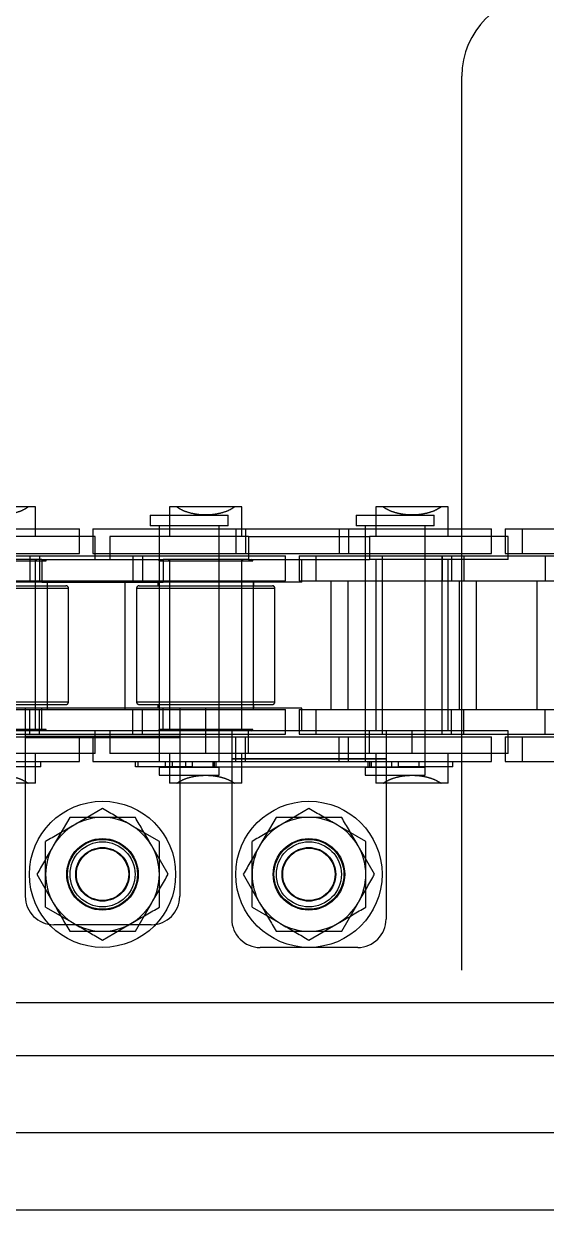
# Model space of a CAD drawing. Header units: metres. Extents: x 0 to 21025, y 0 to 14850.
# Drawn here: x 5599 to 5631.2, y 9046.6 to 9119.6 of the extents above; entities that cross this region are included whole.
import ezdxf

# ---------------------------------------------------------------- set-up
doc = ezdxf.new("R2010")
doc.units = ezdxf.units.M
doc.header["$LTSCALE"] = 25
doc.linetypes.add('HIDDEN2', pattern=[4.7625, 3.175, -1.5875])
doc.layers.add('SL4', color=4, linetype='Continuous')
doc.layers.add('ST1', color=7, linetype='HIDDEN2')

msp = doc.modelspace()

# ---------------------------------------------------------------- linework, layer by layer
at = {"layer": 'SL4'}
for p, q in [((4878.736, 9056.144), (5668.499, 9056.144)), ((5828.739, 9046.619), (4878.736, 9046.619))]:
    msp.add_line(p, q, dxfattribs=at)
at = {"layer": 'ST1'}
for p, q in [((5625.974, 9061.384), (5625.974, 9116.384)), ((5599.294, 9089.884), (5595.734, 9089.884)), ((5599.739, 9089.884), (5599.294, 9089.884)), ((5599.739, 9088.059), (5599.739, 9089.884)), ((5608.434, 9089.884), (5607.989, 9089.884)), ((5607.989, 9089.884), (5607.989, 9088.059)), ((5611.994, 9089.884), (5608.434, 9089.884)), ((5612.439, 9089.884), (5611.994, 9089.884)), ((5612.439, 9088.059), (5612.439, 9089.884)), ((5621.134, 9089.884), (5620.689, 9089.884)), ((5620.689, 9089.884), (5620.689, 9088.059)), ((5624.694, 9089.884), (5621.134, 9089.884)), ((5625.139, 9089.884), (5624.694, 9089.884)), ((5625.139, 9088.059), (5625.139, 9089.884)), ((5606.8, 9089.384), (5611.597, 9089.384)), ((5606.8, 9089.384), (5606.8, 9088.725)), ((5611.597, 9088.725), (5611.597, 9089.384)), ((5619.478, 9089.384), (5624.275, 9089.384)), ((5619.478, 9089.384), (5619.478, 9088.725)), ((5624.275, 9088.725), (5624.275, 9089.384)), ((5593.642, 9088.541), (5602.44, 9088.541)), ((5602.44, 9087.021), (5602.44, 9088.541)), ((5603.278, 9088.541), (5612.66, 9088.541)), ((5603.278, 9088.541), (5603.278, 9087.021)), ((5606.804, 9088.725), (5606.8, 9088.725)), ((5611.597, 9088.725), (5606.804, 9088.725)), ((5607.353, 9088.725), (5607.353, 9074.227)), ((5607.353, 9088.541), (5607.353, 9087.021)), ((5611.043, 9074.227), (5611.043, 9088.725)), ((5611.043, 9087.021), (5611.043, 9088.541)), ((5612.076, 9088.541), (5612.076, 9087.021)), ((5612.66, 9088.541), (5612.66, 9087.021)), ((5612.66, 9088.541), (5618.999, 9088.541)), ((5618.415, 9088.541), (5618.415, 9087.021)), ((5618.999, 9088.541), (5618.999, 9087.021)), ((5618.999, 9088.541), (5627.796, 9088.541)), ((5619.482, 9088.725), (5619.478, 9088.725)), ((5624.275, 9088.725), (5619.482, 9088.725)), ((5620.031, 9088.725), (5620.031, 9074.227)), ((5620.031, 9088.541), (5620.031, 9087.021)), ((5623.721, 9074.227), (5623.721, 9088.725)), ((5623.721, 9087.021), (5623.721, 9088.541)), ((5627.796, 9087.021), (5627.796, 9088.541)), ((5628.635, 9088.541), (5629.694, 9088.541)), ((5628.635, 9088.541), (5628.635, 9087.021)), ((5629.694, 9088.541), (5638.789, 9088.541)), ((5629.694, 9088.541), (5629.694, 9087.021)), ((5603.419, 9088.059), (5594.892, 9088.059)), ((5603.419, 9086.659), (5603.419, 9088.059)), ((5612.836, 9088.059), (5604.309, 9088.059)), ((5604.309, 9088.059), (5604.309, 9086.659)), ((5612.836, 9088.059), (5612.836, 9086.659)), ((5612.836, 9088.059), (5612.836, 9086.659)), ((5612.836, 9088.059), (5620.292, 9088.059)), ((5620.292, 9088.059), (5620.292, 9086.659)), ((5628.819, 9088.059), (5620.292, 9088.059)), ((5620.292, 9088.059), (5620.292, 9086.659)), ((5628.819, 9086.659), (5628.819, 9088.059)), ((5590.6, 9086.869), (5599.982, 9086.869)), ((5593.642, 9087.021), (5602.44, 9087.021)), ((5600.136, 9086.659), (5594.892, 9086.659)), ((5599.397, 9086.869), (5599.397, 9085.349)), ((5599.739, 9076.109), (5599.739, 9086.659)), ((5599.739, 9086.57), (5599.828, 9086.659)), ((5599.982, 9086.869), (5599.982, 9085.349)), ((5599.982, 9086.869), (5606.321, 9086.869)), ((5600.136, 9086.659), (5600.136, 9085.259)), ((5600.136, 9086.659), (5600.136, 9085.259)), ((5600.136, 9086.659), (5607.592, 9086.659)), ((5600.406, 9086.57), (5600.317, 9086.659)), ((5600.406, 9086.57), (5600.406, 9086.659)), ((5603.278, 9087.021), (5612.66, 9087.021)), ((5605.736, 9086.869), (5605.736, 9085.349)), ((5606.321, 9086.869), (5606.321, 9085.349)), ((5606.321, 9086.869), (5615.118, 9086.869)), ((5607.41, 9086.659), (5607.321, 9086.57)), ((5607.321, 9086.659), (5607.321, 9086.57)), ((5607.353, 9086.869), (5607.353, 9085.349)), ((5612.836, 9086.659), (5607.592, 9086.659)), ((5607.592, 9086.659), (5607.592, 9085.259)), ((5612.836, 9086.659), (5607.592, 9086.659)), ((5607.592, 9086.659), (5607.592, 9085.259)), ((5607.9, 9086.659), (5607.989, 9086.57)), ((5607.989, 9086.659), (5607.989, 9076.109)), ((5611.043, 9085.349), (5611.043, 9086.869)), ((5612.439, 9076.109), (5612.439, 9086.659)), ((5612.439, 9086.57), (5612.528, 9086.659)), ((5612.66, 9087.021), (5618.999, 9087.021)), ((5612.836, 9086.659), (5620.292, 9086.659)), ((5613.106, 9086.57), (5613.017, 9086.659)), ((5613.106, 9086.57), (5613.106, 9086.659)), ((5615.118, 9085.349), (5615.118, 9086.869)), ((5615.956, 9086.869), (5616.994, 9086.869)), ((5615.956, 9086.869), (5615.956, 9085.349)), ((5616.119, 9085.259), (5616.119, 9086.659)), ((5616.994, 9086.869), (5626.089, 9086.869)), ((5616.994, 9086.869), (5616.994, 9085.349)), ((5618.999, 9087.021), (5627.796, 9087.021)), ((5620.031, 9086.869), (5620.031, 9085.349)), ((5628.819, 9086.659), (5620.292, 9086.659)), ((5620.689, 9086.659), (5620.689, 9076.109)), ((5621.069, 9086.869), (5621.069, 9085.349)), ((5623.721, 9085.349), (5623.721, 9086.869)), ((5624.754, 9086.869), (5624.754, 9085.349)), ((5624.759, 9085.349), (5624.759, 9086.869)), ((5625.139, 9076.109), (5625.139, 9086.659)), ((5625.338, 9086.869), (5625.338, 9085.349)), ((5626.089, 9086.869), (5626.089, 9085.349)), ((5626.089, 9086.869), (5632.439, 9086.869)), ((5628.635, 9087.021), (5629.694, 9087.021)), ((5629.694, 9087.021), (5638.789, 9087.021)), ((5631.093, 9086.869), (5631.093, 9085.349)), ((5594.621, 9086.57), (5600.406, 9086.57)), ((5599.739, 9076.198), (5599.739, 9086.57)), ((5607.321, 9086.57), (5613.106, 9086.57)), ((5607.989, 9086.57), (5607.989, 9076.198)), ((5612.439, 9076.198), (5612.439, 9086.57)), ((5590.6, 9085.349), (5599.982, 9085.349)), ((5600.136, 9085.259), (5591.609, 9085.259)), ((5599.982, 9085.349), (5606.321, 9085.349)), ((5600.136, 9085.259), (5607.592, 9085.259)), ((5600.469, 9085.034), (5600.469, 9085.259)), ((5600.48, 9077.419), (5600.48, 9085.349)), ((5605.238, 9085.349), (5605.238, 9077.419)), ((5606.321, 9085.349), (5615.118, 9085.349)), ((5607.259, 9085.259), (5607.259, 9085.034)), ((5607.353, 9085.349), (5607.353, 9077.419)), ((5616.119, 9085.259), (5607.592, 9085.259)), ((5611.043, 9077.419), (5611.043, 9085.349)), ((5613.158, 9077.419), (5613.158, 9085.349)), ((5613.169, 9085.034), (5613.169, 9085.259)), ((5615.956, 9085.349), (5616.994, 9085.349)), ((5616.994, 9085.349), (5626.089, 9085.349)), ((5617.916, 9085.349), (5617.916, 9077.419)), ((5618.954, 9085.349), (5618.954, 9077.419)), ((5620.031, 9085.349), (5620.031, 9077.419)), ((5621.069, 9085.349), (5621.069, 9077.419)), ((5623.721, 9077.419), (5623.721, 9085.349)), ((5624.759, 9077.419), (5624.759, 9085.349)), ((5625.836, 9077.419), (5625.836, 9085.349)), ((5626.089, 9085.349), (5632.439, 9085.349)), ((5626.874, 9077.419), (5626.874, 9085.349)), ((5630.595, 9085.349), (5630.595, 9077.419)), ((5593.259, 9084.879), (5601.721, 9084.879)), ((5593.414, 9085.034), (5601.614, 9085.034)), ((5601.769, 9077.888), (5601.769, 9084.879)), ((5605.959, 9084.879), (5614.421, 9084.879)), ((5605.959, 9084.879), (5605.959, 9077.888)), ((5606.114, 9085.034), (5614.314, 9085.034)), ((5614.469, 9077.888), (5614.469, 9084.879)), ((5593.259, 9077.888), (5601.721, 9077.888)), ((5605.959, 9077.888), (5614.421, 9077.888)), ((5590.6, 9077.419), (5599.982, 9077.419)), ((5593.414, 9077.733), (5601.614, 9077.733)), ((5599.114, 9077.509), (5597.514, 9077.509)), ((5608.614, 9077.509), (5599.114, 9077.509)), ((5599.114, 9077.509), (5599.114, 9075.759)), ((5599.397, 9075.899), (5599.397, 9077.419)), ((5599.982, 9075.899), (5599.982, 9077.419)), ((5599.982, 9077.419), (5606.321, 9077.419)), ((5600.136, 9076.109), (5600.136, 9077.509)), ((5600.469, 9077.509), (5600.469, 9077.733)), ((5605.736, 9075.899), (5605.736, 9077.419)), ((5606.114, 9077.733), (5614.314, 9077.733)), ((5606.321, 9075.899), (5606.321, 9077.419)), ((5606.321, 9077.419), (5615.118, 9077.419)), ((5607.259, 9077.733), (5607.259, 9077.509)), ((5607.353, 9077.419), (5607.353, 9075.899)), ((5607.592, 9076.109), (5607.592, 9077.509)), ((5608.614, 9077.509), (5608.614, 9075.759)), ((5610.214, 9077.509), (5608.614, 9077.509)), ((5610.214, 9076.109), (5610.214, 9077.509)), ((5616.119, 9077.509), (5610.214, 9077.509)), ((5611.043, 9075.899), (5611.043, 9077.419)), ((5613.169, 9077.509), (5613.169, 9077.733)), ((5615.118, 9075.899), (5615.118, 9077.419)), ((5615.956, 9077.419), (5616.994, 9077.419)), ((5615.956, 9077.419), (5615.956, 9075.899)), ((5616.119, 9076.109), (5616.119, 9077.509)), ((5616.994, 9077.419), (5626.089, 9077.419)), ((5616.994, 9077.419), (5616.994, 9075.899)), ((5620.031, 9077.419), (5620.031, 9075.899)), ((5621.069, 9077.419), (5621.069, 9075.899)), ((5623.721, 9075.899), (5623.721, 9077.419)), ((5624.754, 9075.899), (5624.754, 9077.419)), ((5624.759, 9075.899), (5624.759, 9077.419)), ((5625.338, 9075.899), (5625.338, 9077.419)), ((5626.089, 9075.899), (5626.089, 9077.419)), ((5626.089, 9077.419), (5632.439, 9077.419)), ((5631.093, 9075.899), (5631.093, 9077.419)), ((5590.6, 9075.899), (5599.982, 9075.899)), ((5593.642, 9075.747), (5602.44, 9075.747)), ((5600.406, 9076.198), (5594.621, 9076.198)), ((5599.114, 9076.109), (5597.514, 9076.109)), ((5608.614, 9076.109), (5599.114, 9076.109)), ((5608.614, 9075.759), (5599.114, 9075.759)), ((5599.114, 9075.759), (5599.114, 9065.934)), ((5599.828, 9076.109), (5599.739, 9076.198)), ((5599.982, 9075.899), (5606.321, 9075.899)), ((5600.317, 9076.109), (5600.406, 9076.198)), ((5600.406, 9076.109), (5600.406, 9076.198)), ((5602.44, 9074.227), (5602.44, 9075.747)), ((5603.278, 9075.747), (5612.66, 9075.747)), ((5603.278, 9075.747), (5603.278, 9074.227)), ((5603.419, 9074.709), (5603.419, 9076.109)), ((5604.309, 9076.109), (5604.309, 9074.709)), ((5606.321, 9075.899), (5615.118, 9075.899)), ((5613.106, 9076.198), (5607.321, 9076.198)), ((5607.321, 9076.198), (5607.41, 9076.109)), ((5607.321, 9076.198), (5607.321, 9076.109)), ((5607.353, 9075.747), (5607.353, 9074.227)), ((5607.989, 9076.198), (5607.9, 9076.109)), ((5610.214, 9076.109), (5608.614, 9076.109)), ((5608.614, 9075.759), (5608.614, 9065.934)), ((5610.214, 9074.709), (5610.214, 9076.109)), ((5611.814, 9076.109), (5610.214, 9076.109)), ((5611.043, 9074.227), (5611.043, 9075.747)), ((5621.314, 9076.109), (5611.814, 9076.109)), ((5611.814, 9076.109), (5611.814, 9074.359)), ((5612.076, 9074.227), (5612.076, 9075.747)), ((5612.528, 9076.109), (5612.439, 9076.198)), ((5612.66, 9074.227), (5612.66, 9075.747)), ((5612.66, 9075.747), (5618.999, 9075.747)), ((5612.836, 9074.709), (5612.836, 9076.109)), ((5613.017, 9076.109), (5613.106, 9076.198)), ((5613.106, 9076.109), (5613.106, 9076.198)), ((5615.956, 9075.899), (5616.994, 9075.899)), ((5616.994, 9075.899), (5626.089, 9075.899)), ((5618.415, 9074.227), (5618.415, 9075.747)), ((5618.999, 9074.227), (5618.999, 9075.747)), ((5618.999, 9075.747), (5627.796, 9075.747)), ((5620.031, 9075.747), (5620.031, 9074.227)), ((5620.292, 9074.709), (5620.292, 9076.109)), ((5621.314, 9076.109), (5621.314, 9074.359)), ((5622.914, 9076.109), (5621.314, 9076.109)), ((5622.914, 9074.709), (5622.914, 9076.109)), ((5628.819, 9076.109), (5622.914, 9076.109)), ((5623.721, 9073.894), (5623.721, 9075.747)), ((5626.089, 9075.899), (5632.439, 9075.899)), ((5627.796, 9074.227), (5627.796, 9075.747)), ((5628.635, 9075.747), (5629.694, 9075.747)), ((5628.635, 9075.747), (5628.635, 9074.227)), ((5628.819, 9074.709), (5628.819, 9076.109)), ((5629.694, 9075.747), (5638.789, 9075.747)), ((5629.694, 9075.747), (5629.694, 9074.227)), ((5608.614, 9075.671), (5599.114, 9075.671)), ((5603.419, 9074.709), (5597.514, 9074.709)), ((5599.739, 9072.884), (5599.739, 9074.709)), ((5610.214, 9074.709), (5604.309, 9074.709)), ((5607.989, 9074.709), (5607.989, 9072.884)), ((5611.814, 9074.709), (5610.214, 9074.709)), ((5621.314, 9074.709), (5611.814, 9074.709)), ((5621.314, 9074.396), (5611.814, 9074.396)), ((5611.814, 9074.359), (5611.814, 9064.534)), ((5621.314, 9074.359), (5611.814, 9074.359)), ((5612.439, 9072.884), (5612.439, 9074.709)), ((5620.689, 9074.709), (5620.689, 9072.884)), ((5622.914, 9074.709), (5621.314, 9074.709)), ((5621.314, 9074.359), (5621.314, 9064.534)), ((5628.819, 9074.709), (5622.914, 9074.709)), ((5625.139, 9072.884), (5625.139, 9074.709)), ((5593.642, 9074.227), (5602.44, 9074.227)), ((5600.072, 9073.894), (5596.727, 9073.894)), ((5600.072, 9073.894), (5600.072, 9074.227)), ((5603.278, 9074.227), (5612.66, 9074.227)), ((5605.887, 9073.894), (5605.887, 9074.227)), ((5606.059, 9073.894), (5605.887, 9073.894)), ((5606.059, 9073.894), (5606.059, 9074.227)), ((5609.406, 9073.894), (5606.059, 9073.894)), ((5611.043, 9073.858), (5607.353, 9073.858)), ((5607.353, 9073.858), (5607.353, 9073.384)), ((5607.722, 9074.227), (5607.722, 9073.858)), ((5608.007, 9073.894), (5608.007, 9074.227)), ((5608.179, 9073.894), (5608.179, 9074.227)), ((5608.99, 9073.894), (5608.99, 9074.227)), ((5609.406, 9073.894), (5609.406, 9074.227)), ((5609.406, 9073.894), (5622.084, 9073.894)), ((5610.674, 9073.858), (5610.674, 9074.227)), ((5610.763, 9073.894), (5610.763, 9074.227)), ((5610.866, 9073.894), (5610.866, 9074.227)), ((5611.043, 9073.384), (5611.043, 9073.858)), ((5612.66, 9074.227), (5618.999, 9074.227)), ((5618.999, 9074.227), (5627.796, 9074.227)), ((5623.721, 9073.858), (5620.031, 9073.858)), ((5620.031, 9073.858), (5620.031, 9073.384)), ((5620.208, 9073.894), (5620.208, 9074.227)), ((5620.312, 9073.894), (5620.312, 9074.227)), ((5620.4, 9074.227), (5620.4, 9073.858)), ((5621.669, 9073.894), (5621.669, 9074.227)), ((5622.084, 9073.894), (5622.084, 9074.227)), ((5625.428, 9073.894), (5622.084, 9073.894)), ((5623.352, 9073.858), (5623.352, 9074.227)), ((5623.721, 9073.384), (5623.721, 9073.858)), ((5625.428, 9073.894), (5625.428, 9074.227)), ((5628.635, 9074.227), (5629.694, 9074.227)), ((5629.694, 9074.227), (5638.789, 9074.227)), ((5599.294, 9072.884), (5595.734, 9072.884)), ((5599.739, 9072.884), (5599.294, 9072.884)), ((5607.353, 9073.384), (5611.043, 9073.384)), ((5608.434, 9072.884), (5607.989, 9072.884)), ((5611.994, 9072.884), (5608.434, 9072.884)), ((5612.439, 9072.884), (5611.994, 9072.884)), ((5620.031, 9073.384), (5623.721, 9073.384)), ((5621.134, 9072.884), (5620.689, 9072.884)), ((5624.694, 9072.884), (5621.134, 9072.884)), ((5625.139, 9072.884), (5624.694, 9072.884)), ((5603.864, 9071.325), (5602.114, 9070.315)), ((5616.564, 9071.325), (5614.814, 9070.315)), ((5601.843, 9070.784), (5600.833, 9069.034)), ((5614.543, 9070.784), (5613.533, 9069.034)), ((5607.364, 9069.304), (5605.614, 9070.315)), ((5620.064, 9069.304), (5618.314, 9070.315)), ((5607.905, 9067.284), (5606.895, 9069.034)), ((5620.605, 9067.284), (5619.595, 9069.034)), ((5599.822, 9067.284), (5600.833, 9065.534)), ((5612.522, 9067.284), (5613.533, 9065.534)), ((5605.885, 9063.784), (5606.895, 9065.534)), ((5618.585, 9063.784), (5619.595, 9065.534)), ((5600.364, 9065.263), (5602.114, 9064.252)), ((5613.064, 9065.263), (5614.814, 9064.252)), ((5606.864, 9064.184), (5600.864, 9064.184)), ((5603.864, 9063.242), (5605.614, 9064.252)), ((5616.564, 9063.242), (5618.314, 9064.252)), ((5619.564, 9062.784), (5613.564, 9062.784)), ((5518.254, 9061.384), (5625.974, 9061.384)), ((5878.736, 9059.381), (4878.736, 9059.381)), ((4878.736, 9056.144), (5668.499, 9056.144)), ((5878.736, 9051.381), (4878.736, 9051.381))]:
    msp.add_line(p, q, dxfattribs=at)
for centre, radius in [((5603.864, 9067.284), 4.5), ((5616.564, 9067.284), 4.5), ((5603.864, 9067.284), 2.2), ((5603.864, 9067.284), 2.15), ((5603.864, 9067.284), 2), ((5616.564, 9067.284), 2.2), ((5616.564, 9067.284), 2.15), ((5616.564, 9067.284), 2), ((5603.864, 9067.284), 1.65), ((5603.864, 9067.284), 1.61), ((5616.564, 9067.284), 1.65), ((5616.564, 9067.284), 1.61)]:
    msp.add_circle(centre, radius, dxfattribs=at)
for centre, radius, start, end in [((5630.974, 9116.384), 5, 90, 180), ((5601.614, 9084.879), 0.155, 0, 89.99999), ((5606.114, 9084.879), 0.155, 90, 180), ((5614.314, 9084.879), 0.155, 0, 90), ((5601.614, 9077.888), 0.155, 270.00001, 0), ((5606.114, 9077.888), 0.155, 180, 270), ((5614.314, 9077.888), 0.155, 270, 0), ((5603.864, 9067.284), 3.5, 90, 150), ((5603.864, 9067.284), 3.5, 30, 90), ((5616.564, 9067.284), 3.5, 90, 150), ((5616.564, 9067.284), 3.5, 30, 90), ((5603.864, 9067.284), 3.5, 150, 210), ((5603.864, 9067.284), 3.5, 330, 30), ((5616.564, 9067.284), 3.5, 150, 210), ((5616.564, 9067.284), 3.5, 330, 30), ((5600.864, 9065.934), 1.75, 180, 270), ((5603.864, 9067.284), 3.5, 210, 270), ((5603.864, 9067.284), 3.5, 270, 330), ((5606.864, 9065.934), 1.75, 270, 0), ((5616.564, 9067.284), 3.5, 210, 270), ((5616.564, 9067.284), 3.5, 270, 330), ((5613.564, 9064.534), 1.75, 180, 270), ((5619.564, 9064.534), 1.75, 270, 0)]:
    msp.add_arc(centre, radius, start, end, dxfattribs=at)
for points, knots in [([(5599.294, 9089.884), (5599.182, 9089.812), (5598.963, 9089.67), (5598.523, 9089.513), (5598.034, 9089.413), (5597.514, 9089.379), (5596.993, 9089.413), (5596.504, 9089.513), (5596.064, 9089.67), (5595.845, 9089.812), (5595.734, 9089.884)], [0, 0, 0, 0, 0.130043, 0.255982, 0.379107, 0.5, 0.620893, 0.744018, 0.869957, 1, 1, 1, 1]), ([(5611.994, 9089.884), (5611.882, 9089.812), (5611.663, 9089.67), (5611.223, 9089.513), (5610.734, 9089.413), (5610.214, 9089.379), (5609.693, 9089.413), (5609.204, 9089.513), (5608.764, 9089.67), (5608.545, 9089.812), (5608.434, 9089.884)], [0, 0, 0, 0, 0.130043, 0.255982, 0.379107, 0.5, 0.620893, 0.744018, 0.869957, 1, 1, 1, 1]), ([(5624.694, 9089.884), (5624.582, 9089.812), (5624.363, 9089.67), (5623.923, 9089.513), (5623.434, 9089.413), (5622.914, 9089.379), (5622.393, 9089.413), (5621.904, 9089.513), (5621.464, 9089.67), (5621.245, 9089.812), (5621.134, 9089.884)], [0, 0, 0, 0, 0.130043, 0.255982, 0.379107, 0.5, 0.620893, 0.744018, 0.869957, 1, 1, 1, 1]), ([(5595.734, 9072.884), (5595.845, 9072.956), (5596.064, 9073.097), (5596.504, 9073.254), (5596.993, 9073.355), (5597.514, 9073.388), (5598.034, 9073.355), (5598.523, 9073.254), (5598.963, 9073.097), (5599.182, 9072.956), (5599.294, 9072.884)], [0, 0, 0, 0, 0.130043, 0.255982, 0.379107, 0.5, 0.620893, 0.744018, 0.869957, 1, 1, 1, 1]), ([(5608.434, 9072.884), (5608.545, 9072.956), (5608.764, 9073.097), (5609.204, 9073.254), (5609.693, 9073.355), (5610.214, 9073.388), (5610.734, 9073.355), (5611.223, 9073.254), (5611.663, 9073.097), (5611.882, 9072.956), (5611.994, 9072.884)], [0, 0, 0, 0, 0.130043, 0.255982, 0.379107, 0.5, 0.620893, 0.744018, 0.869957, 1, 1, 1, 1]), ([(5621.134, 9072.884), (5621.245, 9072.956), (5621.464, 9073.097), (5621.904, 9073.254), (5622.393, 9073.355), (5622.914, 9073.388), (5623.434, 9073.355), (5623.923, 9073.254), (5624.363, 9073.097), (5624.582, 9072.956), (5624.694, 9072.884)], [0, 0, 0, 0, 0.130043, 0.255982, 0.379107, 0.5, 0.620893, 0.744018, 0.869957, 1, 1, 1, 1]), ([(5605.614, 9070.315), (5605.572, 9070.339), (5604.981, 9070.68), (5604.402, 9071.014), (5603.864, 9071.325)], [0, 0, 0, 0, 0.070174, 1, 1, 1, 1]), ([(5618.314, 9070.315), (5618.272, 9070.339), (5617.681, 9070.68), (5617.102, 9071.014), (5616.564, 9071.325)], [0, 0, 0, 0, 0.070174, 1, 1, 1, 1]), ([(5603.864, 9070.784), (5603.712, 9070.784), (5603.028, 9070.784), (5602.362, 9070.784), (5601.843, 9070.784)], [0, 0, 0, 0, 0.221869, 1, 1, 1, 1]), ([(5605.885, 9070.784), (5605.754, 9070.784), (5605.096, 9070.784), (5604.412, 9070.784), (5603.864, 9070.784)], [0, 0, 0, 0, 0.198275, 1, 1, 1, 1]), ([(5606.895, 9069.034), (5606.871, 9069.075), (5606.53, 9069.666), (5606.195, 9070.245), (5605.885, 9070.784)], [0, 0, 0, 0, 0.070174, 1, 1, 1, 1]), ([(5616.564, 9070.784), (5616.412, 9070.784), (5615.728, 9070.784), (5615.062, 9070.784), (5614.543, 9070.784)], [0, 0, 0, 0, 0.221869, 1, 1, 1, 1]), ([(5618.585, 9070.784), (5618.454, 9070.784), (5617.796, 9070.784), (5617.112, 9070.784), (5616.564, 9070.784)], [0, 0, 0, 0, 0.198275, 1, 1, 1, 1]), ([(5619.595, 9069.034), (5619.571, 9069.075), (5619.23, 9069.666), (5618.895, 9070.245), (5618.585, 9070.784)], [0, 0, 0, 0, 0.070174, 1, 1, 1, 1]), ([(5602.114, 9070.315), (5602.072, 9070.291), (5601.481, 9069.95), (5600.902, 9069.615), (5600.364, 9069.304)], [0, 0, 0, 0, 0.070174, 1, 1, 1, 1]), ([(5614.814, 9070.315), (5614.772, 9070.291), (5614.181, 9069.95), (5613.602, 9069.615), (5613.064, 9069.304)], [0, 0, 0, 0, 0.070174, 1, 1, 1, 1]), ([(5600.364, 9067.284), (5600.364, 9067.467), (5600.364, 9068.151), (5600.364, 9068.817), (5600.364, 9069.304)], [0, 0, 0, 0, 0.268634, 1, 1, 1, 1]), ([(5607.364, 9067.284), (5607.364, 9067.467), (5607.364, 9068.151), (5607.364, 9068.817), (5607.364, 9069.304)], [0, 0, 0, 0, 0.268634, 1, 1, 1, 1]), ([(5613.064, 9067.284), (5613.064, 9067.467), (5613.064, 9068.151), (5613.064, 9068.817), (5613.064, 9069.304)], [0, 0, 0, 0, 0.268634, 1, 1, 1, 1]), ([(5620.064, 9067.284), (5620.064, 9067.467), (5620.064, 9068.151), (5620.064, 9068.817), (5620.064, 9069.304)], [0, 0, 0, 0, 0.268634, 1, 1, 1, 1]), ([(5600.833, 9069.034), (5600.809, 9068.992), (5600.468, 9068.401), (5600.133, 9067.822), (5599.822, 9067.284)], [0, 0, 0, 0, 0.070174, 1, 1, 1, 1]), ([(5613.533, 9069.034), (5613.509, 9068.992), (5613.168, 9068.401), (5612.833, 9067.822), (5612.522, 9067.284)], [0, 0, 0, 0, 0.070174, 1, 1, 1, 1]), ([(5600.364, 9065.263), (5600.364, 9065.432), (5600.364, 9066.091), (5600.364, 9066.775), (5600.364, 9067.284)], [0, 0, 0, 0, 0.257551, 1, 1, 1, 1]), ([(5606.895, 9065.534), (5606.919, 9065.575), (5607.26, 9066.166), (5607.594, 9066.745), (5607.905, 9067.284)], [0, 0, 0, 0, 0.070174, 1, 1, 1, 1]), ([(5607.364, 9065.263), (5607.364, 9065.432), (5607.364, 9066.091), (5607.364, 9066.775), (5607.364, 9067.284)], [0, 0, 0, 0, 0.257551, 1, 1, 1, 1]), ([(5613.064, 9065.263), (5613.064, 9065.432), (5613.064, 9066.091), (5613.064, 9066.775), (5613.064, 9067.284)], [0, 0, 0, 0, 0.257551, 1, 1, 1, 1]), ([(5619.595, 9065.534), (5619.619, 9065.575), (5619.96, 9066.166), (5620.294, 9066.745), (5620.605, 9067.284)], [0, 0, 0, 0, 0.070174, 1, 1, 1, 1]), ([(5620.064, 9065.263), (5620.064, 9065.432), (5620.064, 9066.091), (5620.064, 9066.775), (5620.064, 9067.284)], [0, 0, 0, 0, 0.257551, 1, 1, 1, 1]), ([(5600.833, 9065.534), (5600.857, 9065.492), (5601.198, 9064.901), (5601.532, 9064.322), (5601.843, 9063.784)], [0, 0, 0, 0, 0.070174, 1, 1, 1, 1]), ([(5613.533, 9065.534), (5613.557, 9065.492), (5613.898, 9064.901), (5614.232, 9064.322), (5614.543, 9063.784)], [0, 0, 0, 0, 0.070174, 1, 1, 1, 1]), ([(5605.614, 9064.252), (5605.655, 9064.276), (5606.246, 9064.618), (5606.825, 9064.952), (5607.364, 9065.263)], [0, 0, 0, 0, 0.070174, 1, 1, 1, 1]), ([(5618.314, 9064.252), (5618.355, 9064.276), (5618.946, 9064.618), (5619.525, 9064.952), (5620.064, 9065.263)], [0, 0, 0, 0, 0.070174, 1, 1, 1, 1]), ([(5602.114, 9064.252), (5602.155, 9064.229), (5602.746, 9063.887), (5603.325, 9063.553), (5603.864, 9063.242)], [0, 0, 0, 0, 0.070174, 1, 1, 1, 1]), ([(5614.814, 9064.252), (5614.855, 9064.229), (5615.446, 9063.887), (5616.025, 9063.553), (5616.564, 9063.242)], [0, 0, 0, 0, 0.070174, 1, 1, 1, 1]), ([(5601.843, 9063.784), (5602.362, 9063.784), (5603.028, 9063.784), (5603.712, 9063.784), (5603.864, 9063.784)], [0, 0, 0, 0, 0.778131, 1, 1, 1, 1]), ([(5603.864, 9063.784), (5604.412, 9063.784), (5605.096, 9063.784), (5605.754, 9063.784), (5605.885, 9063.784)], [0, 0, 0, 0, 0.801725, 1, 1, 1, 1]), ([(5614.543, 9063.784), (5615.062, 9063.784), (5615.728, 9063.784), (5616.412, 9063.784), (5616.564, 9063.784)], [0, 0, 0, 0, 0.778131, 1, 1, 1, 1]), ([(5616.564, 9063.784), (5617.112, 9063.784), (5617.796, 9063.784), (5618.454, 9063.784), (5618.585, 9063.784)], [0, 0, 0, 0, 0.801725, 1, 1, 1, 1])]:
    msp.add_open_spline(points, degree=3, knots=knots, dxfattribs=at)

doc.saveas('drawing.dxf')
